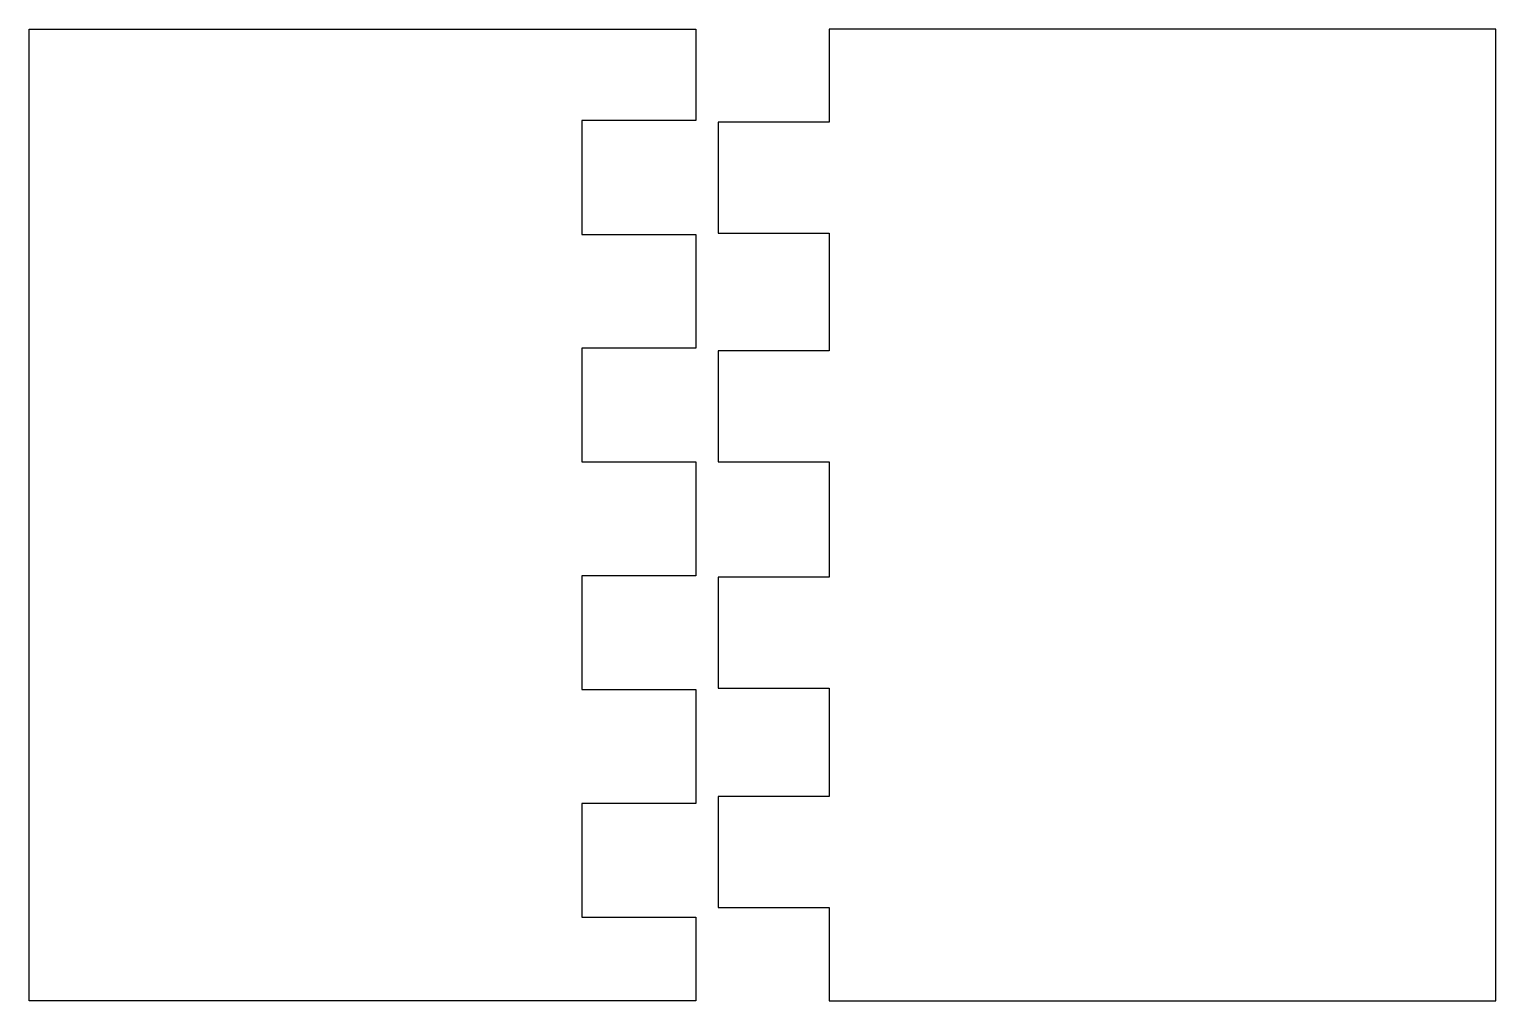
# Model space of a CAD drawing. Header units: millimetres. Extents: x 17 to 281, y 92 to 267.
import ezdxf

# ---------------------------------------------------------------- set-up
doc = ezdxf.new("R2010")
doc.units = ezdxf.units.MM
doc.layers.add('Figura', color=192, linetype='Continuous', true_color=0x7d26cd)

msp = doc.modelspace()

# ---------------------------------------------------------------- linework, layer by layer
at = {"layer": 'Figura'}
for points in [[(137, 92), (17, 92), (17, 267), (137, 267), (137, 250.55), (116.5, 250.55), (116.5, 230.05), (137, 230.05), (137, 209.55), (116.5, 209.55), (116.5, 189.05), (137, 189.05), (137, 168.55), (116.5, 168.55), (116.5, 148.05), (137, 148.05), (137, 127.55), (116.5, 127.55), (116.5, 107.05), (137, 107.05)], [(161, 92), (281, 92), (281, 267), (161, 267), (161, 250.3), (141, 250.3), (141, 230.3), (161, 230.3), (161, 209.05), (141, 209.05), (141, 189.05), (161, 189.05), (161, 168.3), (141, 168.3), (141, 148.3), (161, 148.3), (161, 128.8), (141, 128.8), (141, 108.8), (161, 108.8)]]:
    msp.add_lwpolyline(points, close=True, dxfattribs=at)

doc.saveas('drawing.dxf')
